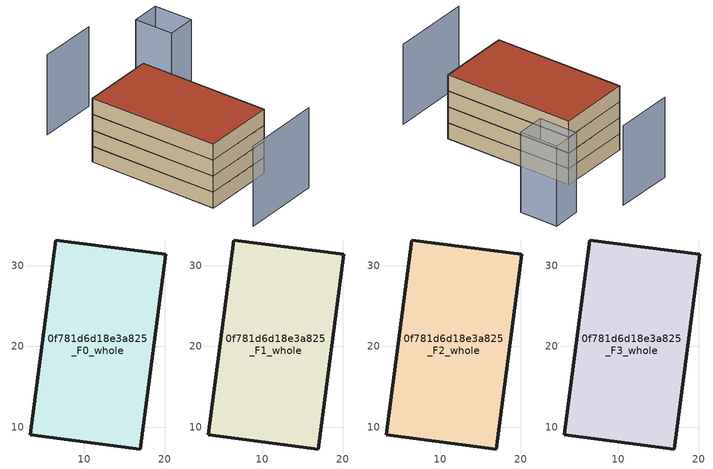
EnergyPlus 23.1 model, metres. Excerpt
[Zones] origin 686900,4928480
0f781d6d18e3a825_F0_whole
 floor ground (EU_floor_Construction): 16.95,7.32 20.07,31.41 6.47,33.17 3.35,9.08 z0
 wall outside (EU_wall_Construction): 3.35,9.08 6.47,33.17 20.07,31.41 16.95,7.32 3.35,9.08 z0:3
0f781d6d18e3a825_F1_whole
 floor to 0f781d6d18e3a825_F0_whole (EU_floor_Construction): 16.95,7.32 20.07,31.41 6.47,33.17 3.35,9.08 z3
 wall outside (EU_wall_Construction): 3.35,9.08 6.47,33.17 20.07,31.41 16.95,7.32 3.35,9.08 z3:6
0f781d6d18e3a825_F2_whole
 floor to 0f781d6d18e3a825_F1_whole (EU_floor_Construction): 16.95,7.32 20.07,31.41 6.47,33.17 3.35,9.08 z6
 wall outside (EU_wall_Construction): 3.35,9.08 6.47,33.17 20.07,31.41 16.95,7.32 3.35,9.08 z6:9
0f781d6d18e3a825_F3_whole
 floor to 0f781d6d18e3a825_F2_whole (EU_floor_Construction): 16.95,7.32 20.07,31.41 6.47,33.17 3.35,9.08 z9
 wall outside (EU_wall_Construction): 3.35,9.08 6.47,33.17 20.07,31.41 16.95,7.32 3.35,9.08 z9:12
 roof outside (EU_roof_Construction): 20.07,31.41 16.95,7.32 3.35,9.08 6.47,33.17 z12
shading: 1.68,0.72 16.54,-1.21 / 21.38,42.19 10.37,43.72 / 26.05,29.51 26.97,36.67 / 26.97,36.67 32.24,36 / 32.24,36 31.33,28.84 / 31.33,28.84 26.05,29.51 z0:15
[Building]
EU S2 Campaign: North Axis=0; Terrain=City; Solar Distribution=FullExterior
[Site:Location]
Bologna: Latitude=44.5; Longitude=11.25; Time Zone=1; Elevation=37
[SizingPeriod:WeatherFileDays]
AnnualSizingPeriod: Begin Month=1; Begin Day of Month=1; End Month=12; End Day of Month=31; Day of Week for Start Day=Monday; Use Weather File Daylight Saving Period=No; Use Weather File Rain and Snow Indicators=No
[MATERIAL]
EU_InternalMass_Material: Roughness=MediumRough; Thickness=0.1; Conductivity=1; Density=1800; Specific Heat=900; Thermal Absorptance=0.9; Solar Absorptance=0.7; Visible Absorptance=0.7
[MATERIAL:NOMASS] Roughness=MediumRough; Thermal Absorptance=0.9; Solar Absorptance=0.7; Visible Absorptance=0.7
Name | Thermal Resistance
EU_wall_NoMass | 0.937881
EU_roof_NoMass | 0.548572
EU_floor_NoMass | 0.71348
[CONSTRUCTION]
EU_wall_Construction: EU_wall_NoMass
EU_roof_Construction: EU_roof_NoMass
EU_floor_Construction: EU_floor_NoMass
EU_InternalMass_Construction: EU_InternalMass_Material
[ZONE] Type=1; Multiplier=1; Ceiling Height=autocalculate; Floor Area=autocalculate; Part of Total Floor Area=Yes
Name | Volume
0f781d6d18e3a825_F0_whole | 999.308
0f781d6d18e3a825_F1_whole; 0f781d6d18e3a825_F2_whole; 0f781d6d18e3a825_F3_whole | 999.309
[INTERNALMASS] Construction=EU_InternalMass_Construction; Surface Area=333.103
Name | Zone or ZoneList
0f781d6d18e3a825_F0_whole_EU_InternalMass | 0f781d6d18e3a825_F0_whole
0f781d6d18e3a825_F1_whole_EU_InternalMass | 0f781d6d18e3a825_F1_whole
0f781d6d18e3a825_F2_whole_EU_InternalMass | 0f781d6d18e3a825_F2_whole
0f781d6d18e3a825_F3_whole_EU_InternalMass | 0f781d6d18e3a825_F3_whole
[OTHEREQUIPMENT] Fuel Type=Electricity; Design Level Calculation Method=Watts/Area; Power per Zone Floor Area=1; Fraction Latent=0; Fraction Radiant=0; Fraction Lost=0; Carbon Dioxide Generation Rate=0; EndUse Subcategory=EU_Step8_InternalGains
Name | Zone or ZoneList or Space or SpaceList | Schedule
EU_Step8_InternalGain_0f781d6d18e3a825_F0_whole_f000 | 0f781d6d18e3a825_F0_whole | EU_Step8_GainSchedule_0f781d6d18e3a825_F0_whole_f000
EU_Step8_InternalGain_0f781d6d18e3a825_F1_whole_f000 | 0f781d6d18e3a825_F1_whole | EU_Step8_GainSchedule_0f781d6d18e3a825_F1_whole_f000
EU_Step8_InternalGain_0f781d6d18e3a825_F2_whole_f000 | 0f781d6d18e3a825_F2_whole | EU_Step8_GainSchedule_0f781d6d18e3a825_F2_whole_f000
EU_Step8_InternalGain_0f781d6d18e3a825_F3_whole_f000 | 0f781d6d18e3a825_F3_whole | EU_Step8_GainSchedule_0f781d6d18e3a825_F3_whole_f000
[ZONEVENTILATION:DESIGNFLOWRATE] Schedule=EU_AlwaysOn; Design Flow Rate Calculation Method=AirChanges/Hour; Air Changes per Hour=0.687892; Ventilation Type=Natural; Fan Pressure Rise=0; Fan Total Efficiency=1; Constant Term Coefficient=1; Temperature Term Coefficient=0; Velocity Term Coefficient=0; Velocity Squared Term Coefficient=0; Minimum Indoor Temperature=-100; Maximum Indoor Temperature=100; Delta Temperature=-100; Minimum Outdoor Temperature=-100; Maximum Outdoor Temperature=100; Maximum Wind Speed=40
Name | Zone or ZoneList or Space or SpaceList
EU_ConstantAir_0f781d6d18e3a825_F0_whole | 0f781d6d18e3a825_F0_whole
EU_ConstantAir_0f781d6d18e3a825_F1_whole | 0f781d6d18e3a825_F1_whole
EU_ConstantAir_0f781d6d18e3a825_F2_whole | 0f781d6d18e3a825_F2_whole
EU_ConstantAir_0f781d6d18e3a825_F3_whole | 0f781d6d18e3a825_F3_whole
[HVACTEMPLATE:THERMOSTAT] Constant Heating Setpoint=20; Constant Cooling Setpoint=50
EU_HeatOnly_0f781d6d18e3a825_F0_whole; EU_HeatOnly_0f781d6d18e3a825_F1_whole; EU_HeatOnly_0f781d6d18e3a825_F2_whole; EU_HeatOnly_0f781d6d18e3a825_F3_whole
[HVACTEMPLATE:ZONE:IDEALLOADSAIRSYSTEM] System Availability Schedule=EU_AlwaysOn; Maximum Heating Supply Air Temperature=50; Minimum Cooling Supply Air Temperature=13; Maximum Heating Supply Air Humidity Ratio=0.0156; Minimum Cooling Supply Air Humidity Ratio=0.0077; Heating Limit=NoLimit; Cooling Limit=NoLimit; Heating Availability Schedule=EU_AlwaysOn; Cooling Availability Schedule=EU_CoolingOff; Dehumidification Control Type=ConstantSensibleHeatRatio; Cooling Sensible Heat Ratio=0.7; Dehumidification Setpoint=60; Humidification Control Type=None; Humidification Setpoint=30; Outdoor Air Method=None; Outdoor Air Flow Rate per Person=0.00944; Outdoor Air Flow Rate per Zone Floor Area=0; Outdoor Air Flow Rate per Zone=0; Demand Controlled Ventilation Type=None; Outdoor Air Economizer Type=NoEconomizer; Heat Recovery Type=None; Sensible Heat Recovery Effectiveness=0.7; Latent Heat Recovery Effectiveness=0.65
Name | Template Thermostat
0f781d6d18e3a825_F0_whole | EU_HeatOnly_0f781d6d18e3a825_F0_whole
0f781d6d18e3a825_F1_whole | EU_HeatOnly_0f781d6d18e3a825_F1_whole
0f781d6d18e3a825_F2_whole | EU_HeatOnly_0f781d6d18e3a825_F2_whole
0f781d6d18e3a825_F3_whole | EU_HeatOnly_0f781d6d18e3a825_F3_whole
[SIZING:ZONE] Zone Cooling Design Supply Air Temperature Input Method=SupplyAirTemperature; Zone Cooling Design Supply Air Temperature=13; Zone Heating Design Supply Air Temperature Input Method=SupplyAirTemperature; Zone Heating Design Supply Air Temperature=50; Zone Cooling Design Supply Air Humidity Ratio=0.008; Zone Heating Design Supply Air Humidity Ratio=0.008; Cooling Design Air Flow Method=DesignDay; Cooling Design Air Flow Rate=0; Cooling Minimum Air Flow per Zone Floor Area=0.000762; Cooling Minimum Air Flow=0; Cooling Minimum Air Flow Fraction=0.2; Heating Design Air Flow Method=DesignDay; Heating Design Air Flow Rate=0; Heating Maximum Air Flow per Zone Floor Area=0.002032; Heating Maximum Air Flow=0.141576; Heating Maximum Air Flow Fraction=0.3; Account for Dedicated Outdoor Air System=No; Dedicated Outdoor Air System Control Strategy=NeutralSupplyAir; Dedicated Outdoor Air Low Setpoint Temperature for Design=autosize; Dedicated Outdoor Air High Setpoint Temperature for Design=autosize; Zone Load Sizing Method=Sensible Load Only No Latent Load; Zone Latent Cooling Design Supply Air Humidity Ratio Input Method=HumidityRatioDifference; Zone Cooling Design Supply Air Humidity Ratio Difference=0.005; Zone Latent Heating Design Supply Air Humidity Ratio Input Method=HumidityRatioDifference; Zone Humidification Design Supply Air Humidity Ratio Difference=0.005
0f781d6d18e3a825_F0_whole; 0f781d6d18e3a825_F1_whole; 0f781d6d18e3a825_F2_whole; 0f781d6d18e3a825_F3_whole
[SCHEDULE:CONSTANT]
Name | Hourly Value
EU_AlwaysOn | 1
EU_CoolingOff | 0
[SCHEDULE:FILE] Column Number=1; Rows to Skip at Top=0; Number of Hours of Data=8760; Column Separator=Comma; Interpolate to Timestep=No; Minutes per Item=60; Adjust Schedule for Daylight Savings=Yes
Name | File
EU_Step8_GainSchedule_0f781d6d18e3a825_F0_whole_f000 | ../../schedules/0f781d6d18e3a825/0f781d6d18e3a825_F0_whole_f000_gain.csv
EU_Step8_GainSchedule_0f781d6d18e3a825_F1_whole_f000 | ../../schedules/0f781d6d18e3a825/0f781d6d18e3a825_F1_whole_f000_gain.csv
EU_Step8_GainSchedule_0f781d6d18e3a825_F2_whole_f000 | ../../schedules/0f781d6d18e3a825/0f781d6d18e3a825_F2_whole_f000_gain.csv
EU_Step8_GainSchedule_0f781d6d18e3a825_F3_whole_f000 | ../../schedules/0f781d6d18e3a825/0f781d6d18e3a825_F3_whole_f000_gain.csv
